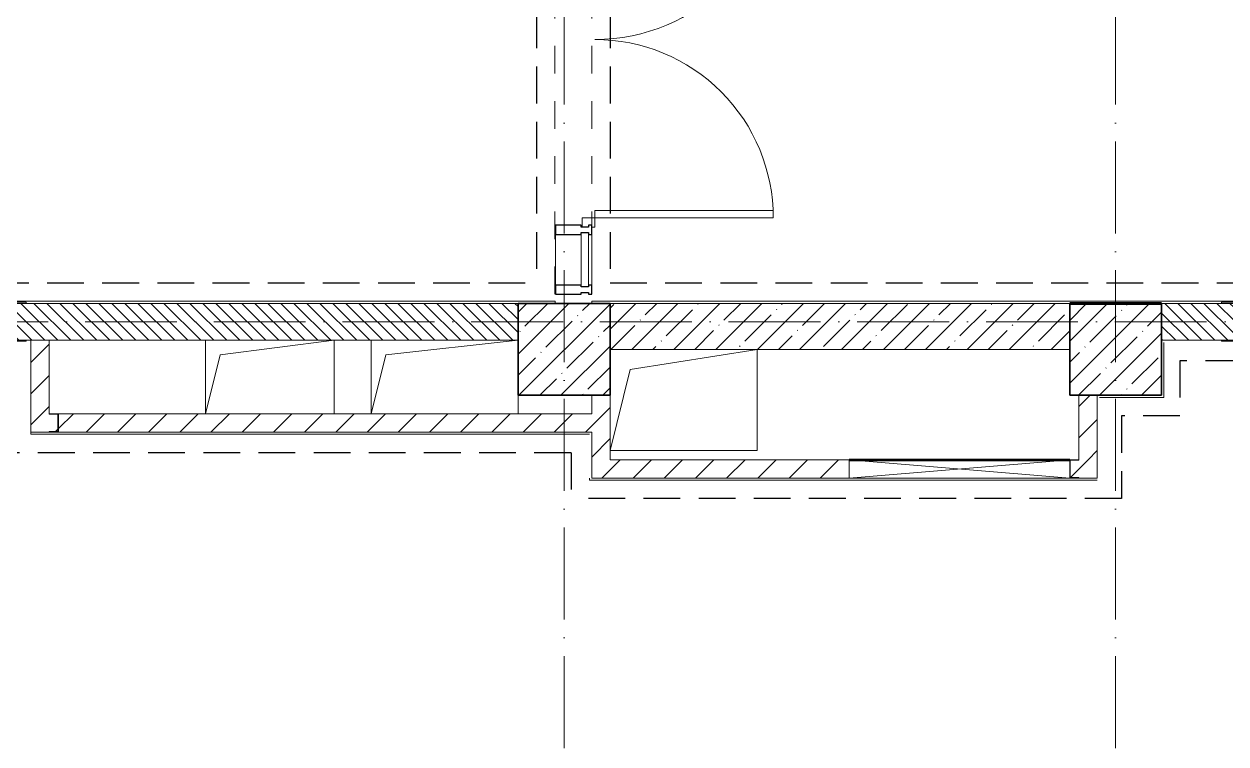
# Model space of a CAD drawing. Header units: millimetres. Extents: x -213536 to 1564669, y -45299 to 942238.
# Drawn here: x 617076 to 623614, y 430739 to 434655 of the extents above; entities that cross this region are included whole.
import ezdxf

# ---------------------------------------------------------------- set-up
doc = ezdxf.new("R2010")
doc.units = ezdxf.units.MM
for name, pattern in [('50_200_ШТРИХ_1Т_ш5_п1_п1_', [700, 500, -100, 0, -100]), ('Штрих короткий', [300, 150, -150]), ('Штриховая _2 мм - 1 мм_', [300, 200, -100])]:
    doc.linetypes.add(name, pattern=pattern)
for name, color, linetype, lineweight in [('0-1', 7, 'Continuous', 5), ('0-2', 7, 'Continuous', 9), ('2.1.2) ПГП мини окна 0.9м -', 200, 'Continuous', 53), ('3) ЖБ 4м', 3, 'Continuous', 30), ('Двери', 7, 'Continuous', 9), ('Импосты витража', 7, 'Continuous', 9), ('Импосты витража-1', 7, 'Continuous', 25), ('Несущие колонны', 7, 'Continuous', 9), ('Несущие колонны-1', 7, 'Continuous', 35), ('Обобщенные модели', 7, 'Continuous', 9), ('Оси-2', 7, '50_200_ШТРИХ_1Т_ш5_п1_п1_', 9), ('Остекление-1', 7, 'Continuous', 9), ('Перемычка-1', 7, 'Штрих короткий', 9), ('Стены-1', 7, 'Continuous', 13), ('Штриховка разреза-1', 7, 'Continuous', 9), ('Элементы узлов', 7, 'Continuous', 9)]:
    doc.layers.add(name, color=color, linetype=linetype, lineweight=lineweight)
doc.layers.add('СТ-1_1', color=7, linetype='Штриховая _2 мм - 1 мм_', lineweight=90, true_color=0x888888)
doc.layers.get('0-2').off()
pattern_1 = [(45, (0, 0), (-84.85281, 84.85281), [])]
pattern_2 = [(135, (0, 0), (-35.35534, -35.35534), [])]

# ---------------------------------------------------------------- blocks, each defined once
blk = doc.blocks.new('Ось 3 этаж')
at = {"layer": 'Оси-2'}
for p, q in [((483642.1, 423014.8), (483642.1, 437970.1)), ((486642.1, 423014.8), (486642.1, 437970.1)), ((522142.1, 433035.4), (428373.3, 433035.4))]:
    blk.add_line(p, q, dxfattribs=at)
blk = doc.blocks.new('BSC_Колонна _Прямоугольная - 500х500-V59-АИ2_03_План отделки стен 3-го этажа _Часть 2_')
at = {"layer": 'Несущие колонны'}
h = blk.add_hatch(dxfattribs=at)
h.set_pattern_fill('FP_67', color=256, style=0, pattern_type=2)
h.set_pattern_definition([(45, (-52950, -7650), (-114.04925, 114.04925), []), (45, (-52835.95, -7650), (-114.04925, 114.04925), [201.613, -40.323, 3.353, -36.97])])
h.paths.add_polyline_path([(-250, -250), (250, -250), (250, 250), (-250, 250)], flags=0)
at = {"layer": 'Несущие колонны-1'}
for p, q in [((250, 250), (-250, 250)), ((-250, 250), (-250, -250)), ((250, -250), (250, 250)), ((-250, -250), (250, -250))]:
    blk.add_line(p, q, dxfattribs=at)
blk = doc.blocks.new('BSC_Колонна _Прямоугольная - 500х500-V61-АИ2_03_План отделки стен 3-го этажа _Часть 2_')
at = {"layer": 'Несущие колонны'}
h = blk.add_hatch(dxfattribs=at)
h.set_pattern_fill('FP_69', color=256, style=0, pattern_type=2)
h.set_pattern_definition([(45, (-55950, -7650), (-114.04925, 114.04925), []), (45, (-55835.95, -7650), (-114.04925, 114.04925), [201.613, -40.323, 3.353, -36.97])])
h.paths.add_polyline_path([(-250, -250), (250, -250), (250, 250), (-250, 250)], flags=0)
at = {"layer": 'Несущие колонны-1'}
for p, q in [((250, 250), (-250, 250)), ((-250, 250), (-250, -250)), ((250, -250), (250, 250)), ((-250, -250), (250, -250))]:
    blk.add_line(p, q, dxfattribs=at)
blk = doc.blocks.new('Дверь_Витражная_СКБ_2Ст2 - ДВВ_ДАО_СОШ_Коридор_отсек-35586415-АИ2_03_План отделки стен 3-го этажа _Часть 2_')
at = {"layer": 'Двери'}
for p, q in [((-985, -1005), (-985, -35)), ((985, -1035), (985, -35))]:
    blk.add_line(p, q, dxfattribs=at)
for centre, radius, start, end in [((-985, -35), 970, 270, 0), ((985, -35), 1000, 180, 270)]:
    blk.add_arc(centre, radius, start, end, dxfattribs=at)
at = {"layer": 'Элементы узлов'}
for p, q in [((-1035, 35), (-985, 35)), ((-985, 35), (-1035, 35)), ((-985, 35), (-985, -35)), ((-985, -35), (-985, 35)), ((1035, 35), (985, 35)), ((985, 35), (985, -35)), ((1035, 35), (985, 35)), ((985, 35), (985, -35)), ((-1035, -35), (-1035, -17)), ((-1035, -17), (-1035, -35)), ((-985, -35), (-1035, -35)), ((-1035, -35), (-985, -35)), ((-945, -35), (-985, -35)), ((-985, -35), (-985, -1005)), ((-945, -1005), (-945, -35)), ((923, -35), (923, -1035)), ((963, -35), (923, -35)), ((963, -1035), (963, -35)), ((985, -35), (1035, -35)), ((985, -35), (1035, -35)), ((1035, -35), (1035, -17)), ((1035, -35), (1035, -17)), ((-985, -1005), (-945, -1005)), ((923, -1035), (963, -1035))]:
    blk.add_line(p, q, dxfattribs=at)
blk = doc.blocks.new('Прямоугольный импост - Импост структурный с накладкой - 180мм-26944798-АИ2_03_План отделки стен 3-го этажа _Часть 2_')
at = {"layer": 'Импосты витража-1'}
for p, q in [((-25, 0), (-25, 17)), ((-25, 17), (25, 17)), ((-15, 0), (-25, 0)), ((-15, -40), (-15, 0)), ((25, 0), (15, 0)), ((15, 0), (15, -40)), ((25, 17), (25, 0)), ((-25, -180), (-25, -40)), ((-25, -40), (-15, -40)), ((15, -40), (25, -40)), ((25, -40), (25, -180)), ((25, -180), (-25, -180))]:
    blk.add_line(p, q, dxfattribs=at)
blk = doc.blocks.new('PNS_Панель прямоугольная2 - Нр_Стекло - 40мм-28950549-АИ2_03_План отделки стен 3-го этажа _Часть 2_')
at = {"layer": 'Остекление-1'}
for p, q in [((-137.5, 40), (137.5, 40)), ((-147.5, 0), (147.5, 0)), ((137.5, 0), (-137.5, 0))]:
    blk.add_line(p, q, dxfattribs=at)
blk = doc.blocks.new('Прямоугольный импост - Импост структурный с накладкой - 180мм-27001384-АИ2_03_План отделки стен 3-го этажа _Часть 2_')
at = {"layer": 'Импосты витража'}
for p, q in [((52903, 10700), (52903, 10425)), ((53100, 10700), (53100, 10425))]:
    blk.add_line(p, q, dxfattribs=at)
blk = doc.blocks.new('Прямоугольный импост - Импост структурный с накладкой - 180мм-26943387-АИ2_03_План отделки стен 3-го этажа _Часть 2_')
at = {"layer": 'Импосты витража-1'}
for p, q in [((-25, 0), (-25, 17)), ((-25, 17), (25, 17)), ((-15, 0), (-25, 0)), ((-15, -40), (-15, 0)), ((25, 0), (15, 0)), ((15, 0), (15, -40)), ((25, 17), (25, 0)), ((-25, -180), (-25, -40)), ((-25, -40), (-15, -40)), ((15, -40), (25, -40)), ((25, -40), (25, -180)), ((25, -180), (-25, -180))]:
    blk.add_line(p, q, dxfattribs=at)
blk = doc.blocks.new('Фахверк_СКБ_Уголок - 200_3960-28268576-АИ2_03_План отделки стен 3-го этажа _Часть 2_')
at = {"layer": 'Обобщенные модели'}
for p, q in [((200, 156), (125, 156)), ((125, 156), (125, 81)), ((131, 81), (131, 150)), ((131, 150), (200, 150)), ((200, 150), (200, 156)), ((125, 81), (131, 81)), ((131, 19), (125, 19)), ((125, 19), (125, -56)), ((131, -50), (131, 19)), ((125, -56), (200, -56)), ((200, -50), (131, -50)), ((200, -56), (200, -50))]:
    blk.add_line(p, q, dxfattribs=at)
blk = doc.blocks.new('154_Стойка_СКБ_Уголок - СМ-2480_200-28346303-АИ2_03_План отделки стен 3-го этажа _Часть 2_')
at = {"layer": 'Обобщенные модели'}
for p, q in [((125, 156), (125, 81)), ((200, 156), (125, 156)), ((131, 81), (131, 150)), ((131, 150), (200, 150)), ((200, 150), (200, 156)), ((125, 81), (131, 81)), ((131, 19), (125, 19)), ((125, 19), (125, -56)), ((131, -50), (131, 19)), ((125, -56), (200, -56)), ((200, -50), (131, -50)), ((200, -56), (200, -50))]:
    blk.add_line(p, q, dxfattribs=at)
blk = doc.blocks.new('AR_Отверстие прямоугольное _в плите_ - AR_Отверстие прямоугольное _в плите_-30552808-АИ2_03_План отделки стен 3-го этажа _Часть 2_')
at = {"layer": 'Обобщенные модели'}
for p, q in [((-290, 165), (400, 275)), ((400, -275), (400, 275)), ((-400, -275), (-290, 165)), ((-400, -275), (400, -275))]:
    blk.add_line(p, q, dxfattribs=at)
blk = doc.blocks.new('AR_Отверстие прямоугольное _в плите_ - AR_Отверстие прямоугольное _в плите_-30552525-АИ2_03_План отделки стен 3-го этажа _Часть 2_')
at = {"layer": 'Обобщенные модели'}
for p, q in [((-350, 200), (-350, -200)), ((-270, 120), (350, 200)), ((350, -200), (350, 200)), ((-350, -200), (-270, 120))]:
    blk.add_line(p, q, dxfattribs=at)
blk = doc.blocks.new('AR_Отверстие прямоугольное _в плите_ - AR_Отверстие прямоугольное _в плите_-V249-АИ2_03_План отделки стен 3-го этажа _Часть 2_')
at = {"layer": 'Обобщенные модели'}
for p, q in [((-400, 200), (-400, -200)), ((-320, 120), (400, 200)), ((-400, -200), (-320, 120)), ((400, -200), (400, -100))]:
    blk.add_line(p, q, dxfattribs=at)
blk = doc.blocks.new('Проем_Дверь_Прямоугольный - 2900х2800h_витражные проемы-35267925-АИ2_03_План отделки стен 3-го этажа _Часть 2_')
at = {"layer": 'Перемычка-1'}
for p, q in [((1450, 100), (-1450, 100)), ((1450, -100), (-1450, -100))]:
    blk.add_line(p, q, dxfattribs=at)
blk = doc.blocks.new('AR_Отверстие прямоугольное _в стене_ - AR_Отверстие прямоугольное _в стене__ОВ-36976812-АИ2_03_План отделки стен 3-го этажа _Часть 2_')
at = {"layer": 'Элементы узлов'}
for p, q in [((-600, -50), (-600, 50)), ((-600, 50), (600, 50)), ((600, 50), (-600, -50)), ((-600, 50), (600, -50)), ((600, 50), (-600, 50)), ((-600, 50), (-600, -50)), ((600, -50), (-600, -50)), ((-600, -50), (600, -50))]:
    blk.add_line(p, q, dxfattribs=at)
blk = doc.blocks.new('154_Фахверк_СКБ_Швеллер - Тип_100_3550-28487752-АИ2_03_План отделки стен 3-го этажа _Часть 2_')
at = {"layer": 'Обобщенные модели'}
for p, q in [((175, 50), (125, 50)), ((125, 50), (125, -50)), ((128, 47), (175, 47)), ((128, -47), (128, 47)), ((175, 47), (175, 50)), ((125, -50), (175, -50)), ((175, -47), (128, -47)), ((175, -50), (175, -47))]:
    blk.add_line(p, q, dxfattribs=at)
blk = doc.blocks.new('154_Фахверк_СКБ_Швеллер - Тип_100_3960_зеркало-36793856-АИ2_03_План отделки стен 3-го этажа _Часть 2_')
at = {"layer": 'Обобщенные модели'}
for p, q in [((175, 50), (125, 50)), ((125, 50), (125, -50)), ((128, 47), (175, 47)), ((128, -47), (128, 47)), ((175, 47), (175, 50)), ((125, -50), (175, -50)), ((175, -47), (128, -47)), ((175, -50), (175, -47))]:
    blk.add_line(p, q, dxfattribs=at)
blk = doc.blocks.new('0125-Р-ОО-Ш2-АР-о_23_10_2024_rvt-1-АИ2_03_План отделки стен 3-го этажа _Часть 2_')
at = {"layer": 'Штриховка разреза-1'}
h = blk.add_hatch(dxfattribs=at)
h.set_pattern_fill('FP_1', color=256, style=0, pattern_type=2)
h.set_pattern_definition(pattern_2)
h.paths.add_polyline_path([(52700, 7700), (52700, 7900), (49956, 7900), (49956, 7831), (49950, 7831), (49950, 7769), (49956, 7769), (49956, 7700), (51861.3, 7700)], flags=0)
h.paths.add_polyline_path([(48180, 7700), (49950, 7700), (49950, 7740), (49945, 7740), (49945, 7860), (49950, 7860), (49950, 7900), (49920, 7900), (49920, 7830), (48180, 7831), (48180, 7900), (48150, 7900), (48150, 7831), (48144, 7831), (48144, 7900), (47906, 7899.7), (47906, 7831), (47900, 7831), (47900, 7769), (47906, 7769), (47906, 7700), (48144, 7700), (48144, 7769), (48150, 7769), (48150, 7700)], flags=0)
h.paths.add_polyline_path([(47200, 7700), (47500, 7700), (47500, 7900), (47200, 7900), (47200, 7876)], flags=0)
h = blk.add_hatch(dxfattribs=at)
h.set_pattern_fill('FP_2', color=256, style=0, pattern_type=2)
h.set_pattern_definition([(45, (0, 0), (-114.04925, 114.04925), []), (45, (114.05, 0), (-114.04925, 114.04925), [201.612, -40.322, 3.353, -36.97])])
h.paths.add_polyline_path([(55700, 7650), (55700, 7900), (53200, 7900), (53200, 7650), (53725.3, 7650)], flags=0)
h = blk.add_hatch(dxfattribs=at)
h.set_pattern_fill('FP_1', color=256, style=0, pattern_type=2)
h.set_pattern_definition(pattern_2)
h.paths.add_polyline_path([(61300, 7700), (61700, 7700), (61700, 7900), (61300, 7899), (61300, 7876)], flags=0)
h.paths.add_polyline_path([(60600, 7700), (60600, 7900), (60006, 7900), (60006, 7831), (60000, 7831), (60000, 7769), (60006, 7769), (60006, 7700), (60075, 7700)], flags=0)
h.paths.add_polyline_path([(60000, 7700), (60000, 7740), (59995, 7740), (59995, 7860), (60000, 7860), (60000, 7900), (59970, 7900), (59970, 7830), (59130, 7830), (59130, 7900), (59100, 7900), (59100, 7860), (59105, 7860), (59105, 7740), (59100, 7740), (59100, 7700), (59995, 7700)], flags=0)
h.paths.add_polyline_path([(56200, 7700), (56594, 7700), (56594, 7769), (56600, 7769), (56600, 7831), (56594, 7831), (56594, 7900), (56200, 7900)], flags=0)
h.paths.add_polyline_path([(58306, 7700), (59094, 7700), (59094, 7769), (59100, 7769.6), (59100, 7831), (59094, 7831), (59094, 7900), (58306, 7900), (58306, 7831), (58300, 7831), (58300, 7769), (58306, 7769), (58306, 7700.5)], flags=0)
h = blk.add_hatch(dxfattribs=at)
h.set_pattern_fill('FP_3', color=256, style=0, pattern_type=2)
h.set_pattern_definition(pattern_1)
h.paths.add_polyline_path([(50150, 7200), (50150, 7700), (50050, 7700), (50050, 7200)], flags=0)
h = blk.add_hatch(dxfattribs=at)
h.set_pattern_fill('FP_3', color=256, style=0, pattern_type=2)
h.set_pattern_definition(pattern_1)
h.paths.add_polyline_path([(53100, 7050), (53200, 7050), (53200, 7400), (53100, 7400), (53100, 7200)], flags=0)
h = blk.add_hatch(dxfattribs=at)
h.set_pattern_fill('FP_3', color=256, style=0, pattern_type=2)
h.set_pattern_definition(pattern_1)
h.paths.add_polyline_path([(55850, 7050), (55850, 7400), (55750, 7400), (55750, 7050)], flags=0)
h = blk.add_hatch(dxfattribs=at)
h.set_pattern_fill('FP_3', color=256, style=0, pattern_type=2)
h.set_pattern_definition(pattern_1)
h.paths.add_polyline_path([(53100, 7200), (53100, 7300), (50200, 7300), (50200, 7200), (51861.3, 7200)], flags=0)
h.paths.add_polyline_path([(50150, 7203), (50197, 7203), (50197, 7297), (50150, 7297), (50150, 7250)], flags=0)
h = blk.add_hatch(dxfattribs=at)
h.set_pattern_fill('FP_3', color=256, style=0, pattern_type=2)
h.set_pattern_definition(pattern_1)
h.paths.add_polyline_path([(55850, 6950), (55850, 7050), (55750, 7050), (55750, 7047), (55703, 7047), (55703, 6953), (55750, 6953), (55750, 6950)], flags=0)
h.paths.add_polyline_path([(54500, 6950), (54500, 7050), (53100, 7050), (53100, 6950), (53725.3, 6950)], flags=0)
at = {"layer": 'Стены-1'}
for p, q in [((52700, 7900), (50025, 7900)), ((55700, 7900), (53200, 7900)), ((56525, 7900), (56200, 7900)), ((50025, 7700), (52700, 7700)), ((50050, 7700), (50050, 7200)), ((50150, 7700), (50050, 7700)), ((50150, 7300), (50150, 7700)), ((53200, 7650), (55700, 7650)), ((56200, 7700), (56525, 7700)), ((53100, 7400), (53100, 7300)), ((53200, 7050), (53200, 7400)), ((55750, 7400), (55750, 7050)), ((55850, 7050), (55850, 7400)), ((53100, 7300), (50200, 7300)), ((50050, 7200), (50150, 7200)), ((50200, 7200), (53100, 7200)), ((53100, 7200), (53100, 7050)), ((53100, 7050), (53100, 6950)), ((54500, 7050), (53200, 7050)), ((55850, 6950), (55850, 7050)), ((53100, 6950), (54500, 6950)), ((55750, 6950), (55850, 6950))]:
    blk.add_line(p, q, dxfattribs=at)
at = {"layer": '0-2'}
for name, p, rotation in [('Проем_Дверь_Прямоугольный - 2900х2800h_витражные проемы-35267925-АИ2_03_План отделки стен 3-го этажа _Часть 2_', (53000, 9350), 89.99999999999993), ('Дверь_Витражная_СКБ_2Ст2 - ДВВ_ДАО_СОШ_Коридор_отсек-35586415-АИ2_03_План отделки стен 3-го этажа _Часть 2_', (53083, 9350), 89.99999999999918), ('PNS_Панель прямоугольная2 - Нр_Стекло - 40мм-28950549-АИ2_03_План отделки стен 3-го этажа _Часть 2_', (53083, 8137.5), 89.99999999999918), ('Фахверк_СКБ_Уголок - 200_3960-28268576-АИ2_03_План отделки стен 3-го этажа _Часть 2_', (56725, 7850), 180), ('154_Фахверк_СКБ_Швеллер - Тип_100_3960_зеркало-36793856-АИ2_03_План отделки стен 3-го этажа _Часть 2_', (50325, 7250), 180)]:
    blk.add_blockref(name, p, dxfattribs=dict(at, rotation=rotation))
at = {"layer": '0-2', "extrusion": (0, 0, -1), "rotation": 90.00000000000084}
for name, p in [('Прямоугольный импост - Импост структурный с накладкой - 180мм-26944798-АИ2_03_План отделки стен 3-го этажа _Часть 2_', (-53083, 8300)), ('Прямоугольный импост - Импост структурный с накладкой - 180мм-26943387-АИ2_03_План отделки стен 3-го этажа _Часть 2_', (-53083, 7975))]:
    blk.add_blockref(name, p, dxfattribs=at)
at = {"layer": '0-2'}
for name, p in [('Прямоугольный импост - Импост структурный с накладкой - 180мм-27001384-АИ2_03_План отделки стен 3-го этажа _Часть 2_', (0, -2425)), ('154_Стойка_СКБ_Уголок - СМ-2480_200-28346303-АИ2_03_План отделки стен 3-го этажа _Часть 2_', (49825, 7750)), ('BSC_Колонна _Прямоугольная - 500х500-V59-АИ2_03_План отделки стен 3-го этажа _Часть 2_', (52950, 7650)), ('BSC_Колонна _Прямоугольная - 500х500-V61-АИ2_03_План отделки стен 3-го этажа _Часть 2_', (55950, 7650)), ('AR_Отверстие прямоугольное _в плите_ - AR_Отверстие прямоугольное _в плите_-30552525-АИ2_03_План отделки стен 3-го этажа _Часть 2_', (51350, 7500)), ('AR_Отверстие прямоугольное _в плите_ - AR_Отверстие прямоугольное _в плите_-V249-АИ2_03_План отделки стен 3-го этажа _Часть 2_', (52300, 7500)), ('AR_Отверстие прямоугольное _в плите_ - AR_Отверстие прямоугольное _в плите_-30552808-АИ2_03_План отделки стен 3-го этажа _Часть 2_', (53600, 7375)), ('AR_Отверстие прямоугольное _в стене_ - AR_Отверстие прямоугольное _в стене__ОВ-36976812-АИ2_03_План отделки стен 3-го этажа _Часть 2_', (55100, 7000)), ('154_Фахверк_СКБ_Швеллер - Тип_100_3550-28487752-АИ2_03_План отделки стен 3-го этажа _Часть 2_', (55575, 7000))]:
    blk.add_blockref(name, p, dxfattribs=at)
blk = doc.blocks.new('3этНиз')
at = {"layer": 'СТ-1_1', "lineweight": 25}
for p, q in [((483492.1, 435923.4), (483492.1, 433247.4)), ((483892.1, 435923.4), (483892.1, 433247.4)), ((455030.1, 433247.4), (483490.1, 433247.4)), ((483892.1, 433247.4), (514592.1, 433247.4)), ((489130.1, 432823.4), (486992.1, 432823.4)), ((486992.1, 432823.4), (486992.1, 432523.4)), ((486992.1, 432523.4), (486674.1, 432523.4)), ((486674.1, 432523.4), (486674.1, 432073.4)), ((483680.1, 432323.4), (480610.1, 432323.4)), ((483680.1, 432323.4), (483680.1, 432073.4)), ((486674.1, 432073.4), (483680.1, 432073.4))]:
    blk.add_line(p, q, dxfattribs=at)
at = {"layer": 'Стены-1'}
for p, q in [((483593.4, 433147.4), (477167.1, 433147.4)), ((480717.1, 433135.4), (483392.1, 433135.4)), ((483593.4, 433135.4), (483593.4, 433147.4)), ((487317.1, 433147.4), (483792.1, 433147.4)), ((483792.1, 433147.4), (483792.1, 433135.4)), ((483892.1, 433135.4), (486392.1, 433135.4)), ((486892.1, 433135.4), (487217.1, 433135.4)), ((486904.1, 432623.4), (486904.1, 432923.4)), ((486542.1, 432635.4), (486542.1, 432623.4)), ((486554.1, 432623.4), (486904.1, 432623.4)), ((480842.1, 432435.4), (480742.1, 432435.4)), ((480742.1, 432435.4), (480742.1, 432423.4)), ((480742.1, 432423.4), (483780.1, 432423.4)), ((483780.1, 432435.4), (480892.1, 432435.4)), ((483780.1, 432185.4), (483780.1, 432173.4)), ((483780.1, 432173.4), (486542.1, 432173.4)), ((485192.1, 432185.4), (483792.1, 432185.4)), ((486542.1, 432185.4), (486442.1, 432185.4))]:
    blk.add_line(p, q, dxfattribs=at)
at = {"layer": '0-1'}
blk.add_blockref('0125-Р-ОО-Ш2-АР-о_23_10_2024_rvt-1-АИ2_03_План отделки стен 3-го этажа _Часть 2_', (430692.1, 425235.4), dxfattribs=at)

msp = doc.modelspace()

# ---------------------------------------------------------------- linework, layer by layer
at = {"layer": '2.1.2) ПГП мини окна 0.9м -', "color": 2}
msp.add_lwpolyline([(621563.9, 432285.4), (622763.9, 432285.4)], dxfattribs=at)
at = {"layer": '3) ЖБ 4м', "color": 2, "lineweight": 60}
msp.add_lwpolyline([(623263.9, 433135.4), (622763.9, 433135.4)], dxfattribs=at)

# ---------------------------------------------------------------- block references
at = {"color": 5, "lineweight": 30}
msp.add_blockref('Ось 3 этаж', (136371.8, 0), dxfattribs=at)
at = {"layer": '3) ЖБ 4м'}
msp.add_blockref('3этНиз', (136371.8, 0), dxfattribs=at)

doc.saveas('drawing.dxf')
